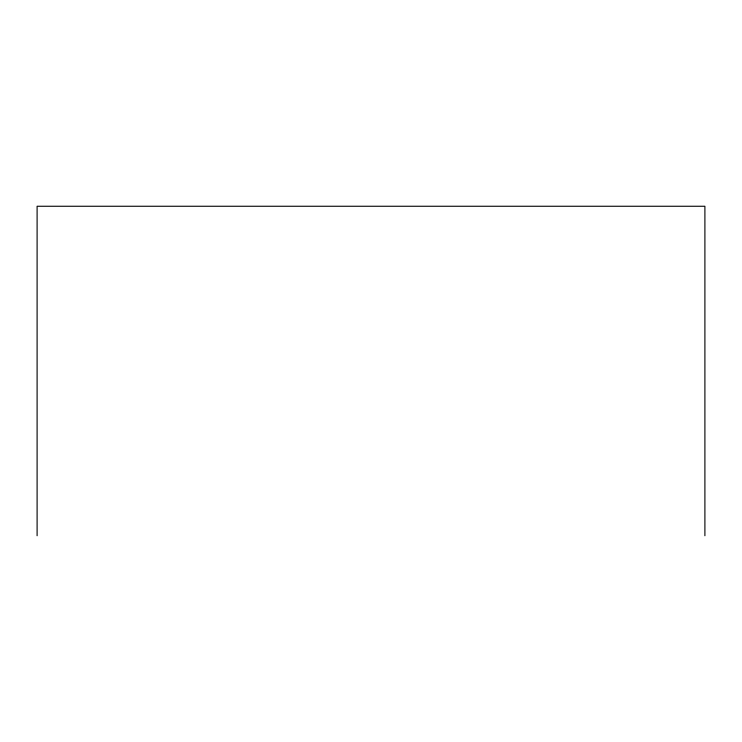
<?xml version="1.0" encoding="UTF-8"?>
<svg xmlns="http://www.w3.org/2000/svg" width="742" height="742" viewBox="0 0 742 742"><rect width="100%" height="100%" fill="white"/><g stroke="black" fill="none" stroke-linecap="round" stroke-linejoin="round"><path stroke-width="1.11" d="M704.9 535.743L704.9 206.257L37.1 206.257L37.1 535.743"/></g></svg>
